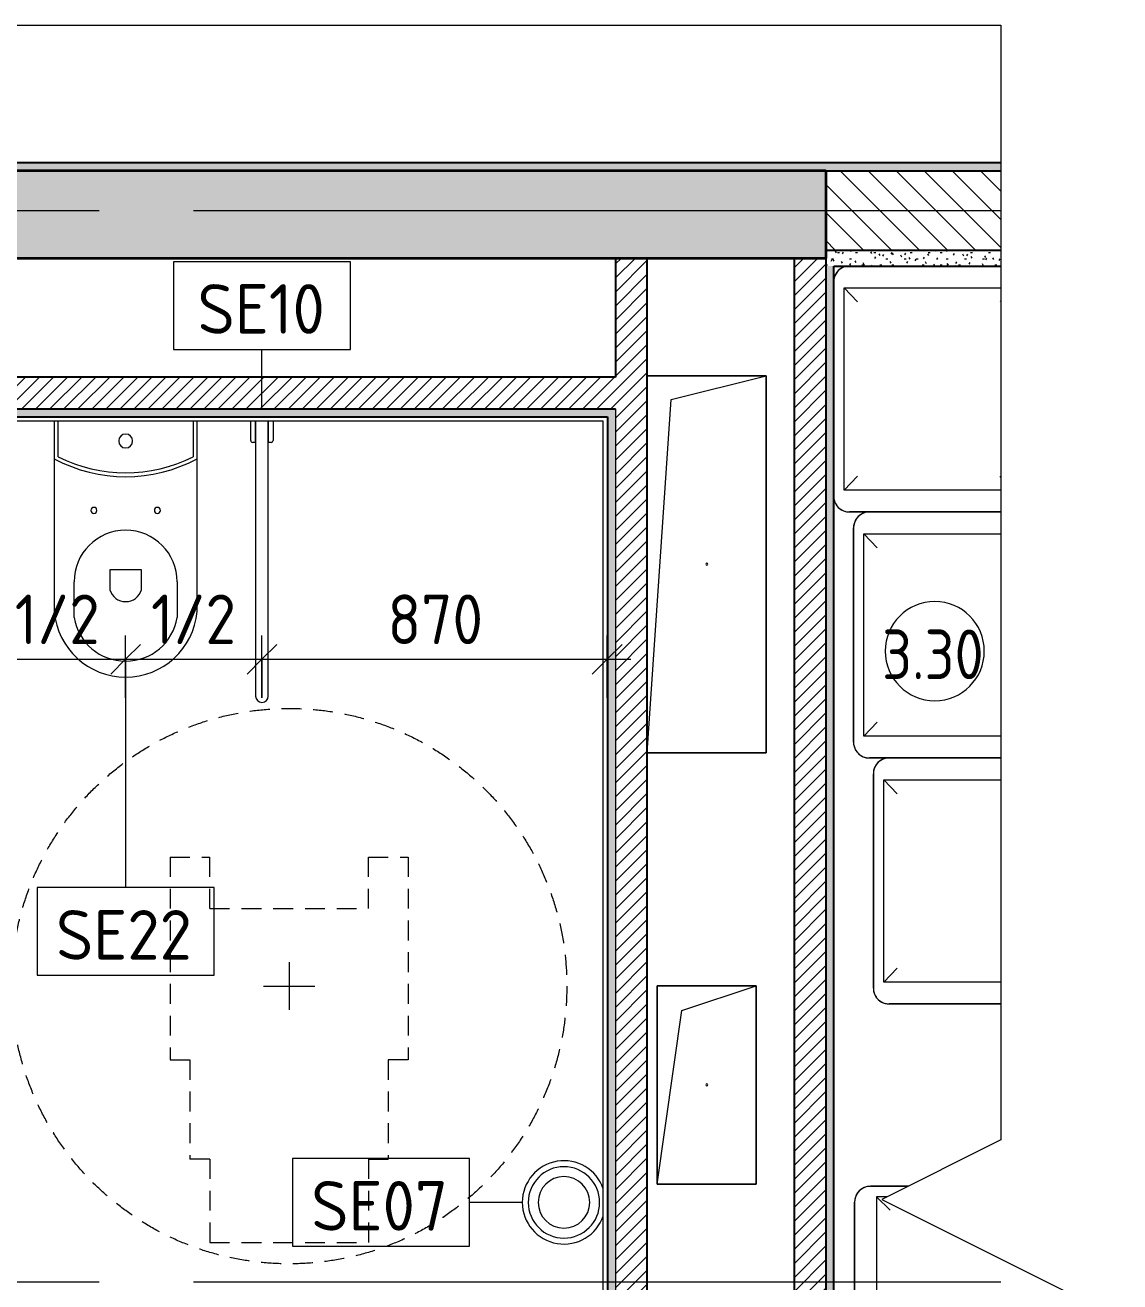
# Model space of a CAD drawing. Header units: millimetres. Extents: x 63482 to 319368, y -8553 to 29000.
# Drawn here: x 316608 to 319368, y 7800 to 10967 of the extents above; entities that cross this region are included whole.
import ezdxf

# ---------------------------------------------------------------- set-up
doc = ezdxf.new("R2010")
doc.units = ezdxf.units.MM
doc.linetypes.add('200_ШТРИХ__ш1_п0_6_', pattern=[80, 50, -30])
doc.linetypes.add('Осевая', pattern=[1587.5, 317.5, -238.125, 793.75, -238.125])
for name, color, linetype, lineweight in [('A-ANNO-DIMS', 7, 'Continuous', 9), ('A-ANNO-DIMS-50', 7, 'Continuous', 9), ('A-AREA-IDEN', 7, 'Continuous', 9), ('A-DETL-GENF', 7, 'Continuous', 9), ('A-DETL-MBND', 7, '200_ШТРИХ__ш1_п0_6_', 9), ('A-GENM', 7, 'Continuous', 9), ('A-WALL', 7, 'Continuous', 9), ('I-FURN', 7, 'Continuous', 9), ('I-FURN-2', 7, '200_ШТРИХ__ш1_п0_6_', 15), ('I-FURN-3', 7, '200_ШТРИХ__ш1_п0_6_', 9), ('I-WALL', 7, 'Continuous', 9), ('P-SANR-FIXT-IDEN', 7, 'Continuous', 9), ('Оси', 7, 'Continuous', 9), ('Оси-2', 7, 'Осевая', 9)]:
    doc.layers.add(name, color=color, linetype=linetype, lineweight=lineweight)
for name, color, linetype, lineweight, true_color in [('A-GENM-1', 7, 'Continuous', 9, 0x4994b4), ('A-WALL-1', 7, 'Continuous', 25, 0x3c3c3c), ('A-WALL-3', 7, 'Continuous', 35, 0x3c3c3c), ('A-WALL-FNSH-1', 7, 'Continuous', 15, 0x3c3c3c), ('P-SANR-FIXT-1', 7, 'Continuous', 15, 0x4994b4)]:
    doc.layers.add(name, color=color, linetype=linetype, lineweight=lineweight, true_color=true_color)
doc.styles.add('GOST Common', font='GOST_Common.ttf', dxfattribs={"height": 125})
doc.styles.add('GOST Common_2', font='GOST_Common.ttf', dxfattribs={"width": 0.9, "height": 125})
doc.styles.add('ISOCPEUR', font='isocpeur.ttf', dxfattribs={"width": 0.9, "height": 125})
doc.dimstyles.new('ISO-2_5_0_9К_БОЛЬШОЙ', dxfattribs={"dimscale": 304.8, "dimtxt": 124.497647, "dimasz": 0.246063, "dimexe": 0.19685, "dimexo": 0.492126, "dimgap": 0, "dimtad": 1, "dimdec": 0, "dimrnd": 10, "dimzin": 0, "dimdsep": 46, "dimtxsty": 'ISOCPEUR', "dimblk1": 'OBLIQUE', "dimblk2": 'OBLIQUE', "dimsah": 1, "dimcen": 0.09, "dimdle": 0.19685, "dimazin": 0, "dimtfac": 1, "dimtdec": 4, "dimtix": 1, "dimtmove": 0, "dimatfit": 3, "dimfxl": 1, "dimtvp": 1, "dimtolj": 1, "dimtzin": 0, "dimarcsym": 2})
pattern_1 = [(45, (199296.17, 0), (-17.6776695, 17.6776695), [])]
pattern_2 = [(0, (199296.17, 0), (60.96, 15.24), [5.029, -40.691, 5.029, -40.691, -243.84]), (0, (199296.17, 0), (60.96, 15.24), [-91.44, 5.029, -86.411, 5.029, -40.691, -106.68]), (0, (199296.17, 0), (60.96, 15.24), [-228.6, 5.029, -25.451, 5.029, -71.171]), (120, (199319.03, 7.62), (-43.6782272, 45.1729086), [5.029, -40.691, 5.029, -40.691, -243.84]), (120, (199319.03, 7.62), (-43.6782272, 45.1729086), [-91.44, 5.029, -86.411, 5.029, -40.691, -106.68]), (120, (199319.03, 7.62), (-43.6782272, 45.1729086), [-228.6, 5.029, -25.451, 5.029, -71.171]), (240, (199326.65, 38.1), (-17.2817728, -60.4129086), [5.029, -40.691, 5.029, -40.691, -243.84]), (240, (199326.65, 38.1), (-17.2817728, -60.4129086), [-91.44, 5.029, -86.411, 5.029, -40.691, -106.68]), (240, (199326.65, 38.1), (-17.2817728, -60.4129086), [-228.6, 5.029, -25.451, 5.029, -71.171])]

# ---------------------------------------------------------------- blocks, each defined once
blk = doc.blocks.new('GM_Отверстие прямоугольное _в плите_ - Отверстие-21993933-Фрагмент 3_3')
at = {"layer": 'A-GENM'}
for p, q in [((-150, 475), (150, 475)), ((150, 475), (-150, 475)), ((-90, 415), (150, 475)), ((150, 475), (150, -475)), ((150, -475), (150, 475)), ((-150, -475), (-90, 415)), ((150, -475), (-150, -475)), ((-150, -475), (150, -475))]:
    blk.add_line(p, q, dxfattribs=at)
for start, end in [(360, 180), (180, 360)]:
    blk.add_arc((0, 0), 2.5, start, end, dxfattribs=at)
blk = doc.blocks.new('GM_Отверстие прямоугольное _в плите_ - Отверстие-21609826-Фрагмент 3_3')
at = {"layer": 'A-GENM'}
for p, q in [((-125, -250), (-125, 250)), ((-125, 250), (125, 250)), ((125, 250), (-125, 250)), ((-125, 250), (-125, -250)), ((-62.5, 187.5), (125, 250)), ((125, 250), (125, -250)), ((125, -250), (125, 250)), ((-125, -250), (-62.5, 187.5)), ((125, -250), (-125, -250)), ((-125, -250), (125, -250))]:
    blk.add_line(p, q, dxfattribs=at)
for start, end in [(360, 180), (180, 360)]:
    blk.add_arc((0, 0), 2.5, start, end, dxfattribs=at)
blk = doc.blocks.new('FRT_2D_Символ _разворот МГН_1 - D1_4_Символ доступности разворота МГН _360__-18618045-Фрагмент 3_3')
at = {"layer": 'I-FURN'}
for p, q in [((0, 60.4), (0, -59.6)), ((-65, 0), (65, 0))]:
    blk.add_line(p, q, dxfattribs=at)
at = {"layer": 'I-FURN-2'}
for p, q in [((-300, 325.4), (-300, -185.8)), ((-300, 325.4), (-200, 325.4)), ((-200, 195.4), (-200, 325.4)), ((200, 325.4), (300, 325.4)), ((200, 195.4), (200, 325.4)), ((300, 325.4), (300, -185.8)), ((-200, 195.4), (200, 195.4)), ((-300, -185.8), (-250, -185.8)), ((-250, -185.8), (-250, -435.8)), ((300, -185.8), (250, -185.8)), ((250, -185.8), (250, -435.8)), ((-200, -435.8), (-250, -435.8)), ((-200, -435.8), (-200, -645.8)), ((200, -435.8), (250, -435.8)), ((200, -435.8), (200, -645.8)), ((-200, -645.8), (200, -645.8))]:
    blk.add_line(p, q, dxfattribs=at)
at = {"layer": 'I-FURN-3'}
blk.add_circle((0, 0), 700, dxfattribs=at)
blk = doc.blocks.new('Bed - Small Sizes - 1_118-25585773-Фрагмент 3_3')
at = {"layer": 'I-FURN'}
for p, q in [((-197.9, 0), (-292.7, 0)), ((-292.7, 0), (-197.9, 0)), ((-197.9, 0), (-292.7, 0)), ((-292.7, 0), (-197.9, 0)), ((-277.5, -26.2), (-242.7, -60)), ((-250.4, -26.2), (-277.5, -26.2)), ((-277.5, -26.2), (-277.5, -446.2)), ((-250.4, -26.2), (-277.5, -26.2)), ((-277.5, -26.2), (-277.5, -446.2)), ((-332.7, -40), (-332.7, -460)), ((-332.7, -460), (-332.7, -40)), ((-332.7, -40), (-332.7, -460)), ((-332.7, -460), (-332.7, -40)), ((232.5, -384.8), (232.5, -281)), ((232.5, -384.8), (232.5, -281)), ((287.3, -357.4), (287.3, -308.4)), ((287.3, -308.4), (287.3, -357.4)), ((287.3, -357.4), (287.3, -308.4)), ((287.3, -308.4), (287.3, -357.4)), ((-277.5, -446.2), (-242.7, -420)), ((-332.7, -460), (-212.7, -460)), ((-212.7, -460), (-332.7, -460)), ((-332.7, -460), (-332.7, -1510)), ((-332.7, -1510), (-332.7, -460)), ((-332.7, -460), (-212.7, -460)), ((-277.5, -446.2), (109.6, -446.2)), ((-277.5, -446.2), (109.6, -446.2)), ((-212.7, -460), (82.1, -460)), ((82.1, -460), (-212.7, -460)), ((82.1, -460), (-212.7, -460)), ((-212.7, -460), (36.3, -558.4)), ((36.3, -558.4), (-212.7, -460)), ((-212.7, -460), (82.1, -460)), ((-212.7, -460), (36.3, -558.4)), ((-212.7, -460), (82.1, -460)), ((-292.7, -1550), (36.3, -1550)), ((36.3, -1550), (-292.7, -1550))]:
    blk.add_line(p, q, dxfattribs=at)
for centre, start, end in [((-292.7, -40), 90, 180), ((-292.7, -40), 90, 105), ((-292.7, -40), 90, 180), ((-292.7, -40), 105, 180), ((-292.7, -40), 150, 180), ((-292.7, -40), 135, 150), ((-292.7, -40), 105, 135), ((-292.7, -40), 90, 105), ((-292.7, -1510), 180, 270), ((-292.7, -1510), 180, 195), ((-292.7, -1510), 195, 255), ((-292.7, -1510), 255, 270)]:
    blk.add_arc(centre, 40, start, end, dxfattribs=at)
blk = doc.blocks.new('Bed - Small Sizes - 1_118-25586206-Фрагмент 3_3')
at = {"layer": 'I-FURN'}
for p, q in [((-332.7, 40), (-332.7, 421.6)), ((-277.5, 26.2), (-277.5, 421.6)), ((-277.5, 26.2), (-277.5, 421.6)), ((-244.8, 421.6), (-242.7, 420)), ((199.4, 421.6), (197.3, 420)), ((232.5, 421.6), (232.5, 26.2)), ((232.5, 421.6), (232.5, 26.2)), ((287.3, 40), (287.3, 421.6)), ((287.3, 421.6), (287.3, 90)), ((287.3, 90), (287.3, 421.6)), ((287.3, 421.6), (287.3, 90)), ((287.3, 90), (287.3, 40)), ((287.3, 40), (287.3, 90)), ((287.3, 90), (287.3, 40)), ((-277.5, 26.2), (-242.7, 60)), ((232.5, 26.2), (197.3, 60)), ((232.5, 26.2), (-277.5, 26.2)), ((232.5, 26.2), (-277.5, 26.2))]:
    blk.add_line(p, q, dxfattribs=at)
for centre, start, end in [((-292.7, 40), 180, 270), ((-292.7, 40), 180, 195), ((-292.7, 40), 180, 195), ((-292.7, 40), 180, 270), ((247.3, 40), 270, 360), ((247.3, 40), 270, 360), ((247.3, 40), 300, 360), ((247.3, 40), 330, 0), ((-292.7, 40), 195, 210), ((-292.7, 40), 195, 210), ((-292.7, 40), 210, 225), ((-292.7, 40), 210, 270), ((-292.7, 40), 225, 240), ((-292.7, 40), 240, 255), ((-292.7, 40), 255, 270), ((247.3, 40), 270, 300), ((247.3, 40), 270, 285), ((247.3, 40), 285, 315), ((247.3, 40), 315, 330)]:
    blk.add_arc(centre, 40, start, end, dxfattribs=at)
blk = doc.blocks.new('Bed - Small Sizes - Single 5-25586207-Фрагмент 3_3')
at = {"layer": 'I-FURN'}
for p, q in [((-332.7, 371.6), (-332.7, 40)), ((-332.7, 40), (-332.7, 371.6)), ((-332.7, 371.6), (-332.7, 40)), ((-332.7, 40), (-332.7, 371.6)), ((-277.5, 26.2), (-277.5, 371.6)), ((-277.5, 26.2), (-277.5, 371.6)), ((232.5, 371.6), (232.5, 26.2)), ((232.5, 371.6), (232.5, 26.2)), ((287.3, 40), (287.3, 371.6)), ((287.3, 371.6), (287.3, 90)), ((287.3, 90), (287.3, 371.6)), ((287.3, 371.6), (287.3, 90)), ((287.3, 90), (287.3, 40)), ((287.3, 40), (287.3, 90)), ((287.3, 90), (287.3, 40)), ((-277.5, 26.2), (-242.7, 60)), ((232.5, 26.2), (197.3, 60)), ((-292.7, 0), (247.3, 0)), ((247.3, 0), (-292.7, 0)), ((232.5, 26.2), (-277.5, 26.2)), ((232.5, 26.2), (-277.5, 26.2)), ((-292.7, 0), (247.3, 0)), ((247.3, 0), (-292.7, 0))]:
    blk.add_line(p, q, dxfattribs=at)
for centre, start, end in [((-292.7, 40), 180, 270), ((-292.7, 40), 180, 195), ((-292.7, 40), 180, 195), ((-292.7, 40), 180, 270), ((247.3, 40), 270, 360), ((247.3, 40), 270, 360), ((247.3, 40), 330, 360), ((247.3, 40), 345, 0), ((-292.7, 40), 195, 270), ((-292.7, 40), 195, 255), ((-292.7, 40), 255, 270), ((247.3, 40), 270, 285), ((247.3, 40), 270, 285), ((247.3, 40), 285, 300), ((247.3, 40), 285, 300), ((247.3, 40), 300, 315), ((247.3, 40), 300, 315), ((247.3, 40), 315, 330), ((247.3, 40), 315, 330), ((247.3, 40), 330, 345)]:
    blk.add_arc(centre, 40, start, end, dxfattribs=at)
blk = doc.blocks.new('Bed - Small Sizes - Single 6-25586208-Фрагмент 3_3')
at = {"layer": 'I-FURN'}
for p, q in [((-332.7, 321.6), (-332.7, 40)), ((-332.7, 40), (-332.7, 321.6)), ((-332.7, 321.6), (-332.7, 40)), ((-332.7, 40), (-332.7, 321.6)), ((-277.5, 26.2), (-277.5, 321.6)), ((-277.5, 26.2), (-277.5, 321.6)), ((232.5, 321.6), (232.5, 26.2)), ((232.5, 321.6), (232.5, 26.2)), ((287.3, 40), (287.3, 321.6)), ((287.3, 321.6), (287.3, 40)), ((287.3, 40), (287.3, 321.6)), ((287.3, 321.6), (287.3, 40)), ((-277.5, 26.2), (-242.7, 60)), ((232.5, 26.2), (197.3, 60)), ((-292.7, 0), (247.3, 0)), ((247.3, 0), (-292.7, 0)), ((232.5, 26.2), (-277.5, 26.2)), ((232.5, 26.2), (-277.5, 26.2)), ((-292.7, 0), (247.3, 0)), ((247.3, 0), (-292.7, 0))]:
    blk.add_line(p, q, dxfattribs=at)
for centre, start, end in [((-292.7, 40), 180, 270), ((-292.7, 40), 180, 195), ((-292.7, 40), 180, 210), ((-292.7, 40), 180, 270), ((247.3, 40), 270, 360), ((247.3, 40), 270, 360), ((247.3, 40), 345, 0), ((247.3, 40), 345, 360), ((-292.7, 40), 195, 240), ((-292.7, 40), 210, 270), ((-292.7, 40), 240, 270), ((247.3, 40), 270, 345), ((247.3, 40), 270, 300), ((247.3, 40), 300, 330), ((247.3, 40), 330, 345)]:
    blk.add_arc(centre, 40, start, end, dxfattribs=at)
blk = doc.blocks.new('132_МГН_Поручень для унитаза_тип откидной - ПР 1Р-18611699-Фрагмент 3_3')
at = {"layer": 'A-GENM-1'}
for p, q in [((-16, 722), (-16, 29.2)), ((16, 29.2), (16, 722)), ((-28.2, 29.2), (-28.2, 78)), ((-23.2, 83), (-17, 83)), ((-17, 83), (-17, 29.2)), ((17, 83), (23.2, 83)), ((17, 29.2), (17, 83)), ((28.2, 78), (28.2, 29.2))]:
    blk.add_line(p, q, dxfattribs=at)
for centre, radius, start, end in [((0, 722), 16, 90, 180), ((0, 722), 16, 0, 90), ((-23.2, 78), 5, 90, 180), ((23.2, 78), 5, 0, 90)]:
    blk.add_arc(centre, radius, start, end, dxfattribs=at)
blk = doc.blocks.new('WC Seat_2 with Cistern-Wall Based - SE22-33487382-Фрагмент 3_3')
at = {"layer": 'P-SANR-FIXT-1'}
for p, q in [((-55, 485.5), (-55, 100.5)), ((-5, 410.5), (-5, 500.5)), ((255, 500.5), (255, 410.5)), ((305, 100.5), (305, 485.5)), ((85, 430.5), (85, 380.5)), ((165, 380.5), (165, 430.5)), ((85, 380.5), (165, 380.5)), ((-55, 100.5), (-55, 5.5)), ((-45, 5.5), (-45, 95.6)), ((295, 95.6), (295, 5.5)), ((305, 5.5), (305, 100.5))]:
    blk.add_line(p, q, dxfattribs=at)
for centre, radius, start, end in [((125, 469.8), 180.7, 4.9791, 175.0209), ((125, 478.7), 131.8, 9.5273, 170.4727), ((125, 418.8), 41.7, 16.2602, 163.7398), ((125, 410.5), 130, 180, 360), ((45, 230.5), 7.5, 0, 180), ((45, 230.5), 7.5, 180, 360), ((205, 230.5), 7.5, 0, 180), ((205, 230.5), 7.5, 180, 360), ((125, -237), 382.5, 61.9275, 118.0725), ((125, -247), 382.5, 63.6122, 116.3878), ((125, 55.5), 17.5, 0, 180), ((125, 55.5), 17.5, 180, 360)]:
    blk.add_arc(centre, radius, start, end, dxfattribs=at)
blk = doc.blocks.new('мусорная корзина - Round_ Metal-V388-Фрагмент 3_3')
at = {"layer": 'P-SANR-FIXT-1'}
for radius, start, end in [(105, 19.0807, 180), (90, 360, 180), (65, 0, 180), (105, 180, 340.9193), (90, 180, 360), (65, 180, 360)]:
    blk.add_arc((0, 0), radius, start, end, dxfattribs=at)
blk = doc.blocks.new('DET_L_Линия разрыва - М100-31033067-Фрагмент 3_3')
at = {"layer": 'A-DETL-GENF'}
for p, q in [((2959.8, -300), (3259.8, 300)), ((0, 0), (2809.8, 0)), ((2809.8, 0), (2959.8, -300))]:
    blk.add_line(p, q, dxfattribs=at)
blk = doc.blocks.new('DET_L_Линия разрыва - М100-30911547-Фрагмент 3_3')
at = {"layer": 'A-DETL-GENF'}
blk.add_line((4383.9, 0), (0, 0), dxfattribs=at)
blk = doc.blocks.new('М_сантехническая_рамка1 - В рамке-30590747-Фрагмент 3_3')
at = {"layer": 'P-SANR-FIXT-IDEN'}
for p, q in [((4.293, 2.24), (-4.639, 2.24)), ((-4.639, 2.24), (-4.639, -2.178)), ((4.293, -2.178), (4.293, 2.24)), ((-4.639, -2.178), (4.293, -2.178))]:
    blk.add_line(p, q, dxfattribs=at)
blk = doc.blocks.new('DIMBLOCK98-Фрагмент 3_3')
at = {"layer": 'A-ANNO-DIMS-50'}
for p, q in [((317204.7, 9271.7), (317204.7, 9428.7)), ((318075.2, 9271.7), (318075.2, 9428.7)), ((317144.7, 9368.7), (318135.2, 9368.7)), ((317204.7, 9368.7), (317204.7, 9271.7)), ((318075.2, 9368.7), (318075.2, 9271.7))]:
    blk.add_line(p, q, dxfattribs=at)
at = {"layer": 'A-ANNO-DIMS-50', "lineweight": 20}
for p, q in [((317204.7, 9368.7), (317242.2, 9406.2)), ((318075.2, 9368.7), (318112.7, 9406.2)), ((317204.7, 9368.7), (317167.2, 9331.2)), ((318075.2, 9368.7), (318037.7, 9331.2))]:
    blk.add_line(p, q, dxfattribs=at)
at = {"layer": 'A-ANNO-DIMS-50', "color": 0, "insert": (317521.4, 9532), "char_height": 125, "width": 284.429, "attachment_point": 1, "line_spacing_factor": 1.149209, "style": 'ISOCPEUR'}
blk.add_mtext('870', dxfattribs=at)
blk = doc.blocks.new('_Oblique')
at = {"color": 0, "linetype": 'ByBlock', "lineweight": -2}
blk.add_line((-0.5, -0.5), (0.5, 0.5), dxfattribs=at)
blk = doc.blocks.new('DIMBLOCK99-Фрагмент 3_3')
at = {"layer": 'A-ANNO-DIMS-50'}
for p, q in [((316517.7, 9271.7), (316517.7, 9428.7)), ((316861.2, 9271.7), (316861.2, 9428.7)), ((316457.7, 9368.7), (316861.2, 9368.7)), ((316517.7, 9368.7), (316517.7, 9271.7)), ((316861.2, 9368.7), (316861.2, 9271.7))]:
    blk.add_line(p, q, dxfattribs=at)
at = {"layer": 'A-ANNO-DIMS-50', "lineweight": 20}
for p, q in [((316517.7, 9368.7), (316555.2, 9406.2)), ((316861.2, 9368.7), (316898.7, 9406.2)), ((316517.7, 9368.7), (316480.2, 9331.2)), ((316861.2, 9368.7), (316823.7, 9331.2))]:
    blk.add_line(p, q, dxfattribs=at)
at = {"layer": 'A-ANNO-DIMS-50', "color": 0, "insert": (316581.7, 9532), "char_height": 125, "width": 258.572, "attachment_point": 1, "line_spacing_factor": 1.149209, "style": 'ISOCPEUR'}
blk.add_mtext('1/2', dxfattribs=at)
blk = doc.blocks.new('DIMBLOCK100-Фрагмент 3_3')
at = {"layer": 'A-ANNO-DIMS-50'}
for p, q in [((316861.2, 9271.7), (316861.2, 9428.7)), ((317204.7, 9271.7), (317204.7, 9428.7)), ((316861.2, 9368.7), (317264.7, 9368.7)), ((316861.2, 9368.7), (316861.2, 9271.7)), ((317204.7, 9368.7), (317204.7, 9271.7))]:
    blk.add_line(p, q, dxfattribs=at)
at = {"layer": 'A-ANNO-DIMS-50', "lineweight": 20}
for p, q in [((316861.2, 9368.7), (316898.7, 9406.2)), ((317204.7, 9368.7), (317242.2, 9406.2)), ((316861.2, 9368.7), (316823.7, 9331.2)), ((317204.7, 9368.7), (317167.2, 9331.2))]:
    blk.add_line(p, q, dxfattribs=at)
at = {"layer": 'A-ANNO-DIMS-50', "color": 0, "insert": (316925.2, 9532), "char_height": 125, "width": 258.572, "attachment_point": 1, "line_spacing_factor": 1.149209, "style": 'ISOCPEUR'}
blk.add_mtext('1/2', dxfattribs=at)
blk = doc.blocks.new('Марка_Помещения - Номер-25198446-Фрагмент 3_3')
at = {"layer": 'A-AREA-IDEN'}
for start, end in [(360, 180), (180, 360)]:
    blk.add_arc((0, 0), 2.5, start, end, dxfattribs=at)

msp = doc.modelspace()

# ---------------------------------------------------------------- hatches: boundary and pattern name
at = {"layer": 'I-WALL'}
h = msp.add_hatch(dxfattribs=at)
h.set_pattern_fill('FP_10', color=256, style=0, pattern_type=2)
h.set_pattern_definition(pattern_2)
h.paths.add_polyline_path([(319067.7, 10600), (319067.7, 10620), (310476.2, 10620), (310476.2, 10608), (310506.2, 10608), (310506.2, 10600), (318129.9, 10600)])
h = msp.add_hatch(dxfattribs=at)
h.set_pattern_fill('FP_20', color=256, style=0, pattern_type=2)
h.set_pattern_definition([(135, (199296.17, 0), (-35.35534, -35.35534), [])])
h.paths.add_polyline_path([(319067.7, 10400), (319067.7, 10600), (318626.2, 10600), (318626.2, 10400)])
h.paths.add_polyline_path([(310547.6, 10400), (311226.2, 10400), (311226.2, 10600), (310476.2, 10600), (310476.2, 10400), (310506.2, 10400)])
h = msp.add_hatch(dxfattribs=at)
h.set_pattern_fill('FP_3', color=256, style=0, pattern_type=2)
h.set_pattern_definition([(45, (199296.17, 0), (-28.512667, 28.512667), []), (45, (199324.683, 0), (-28.512667, 28.512667), [50.403, -10.081, 1.676, -8.404])])
h.paths.add_polyline_path([(318129.9, 10380), (318626.2, 10380), (318626.2, 10600), (311226.2, 10600), (311226.2, 10380), (316866.2, 10380)])
h = msp.add_hatch(dxfattribs=at)
h.set_pattern_fill('FP_10', color=256, style=0, pattern_type=2)
h.set_pattern_definition(pattern_2)
h.paths.add_polyline_path([(318626.2, 10360), (319067.7, 10360), (319067.7, 10400), (318626.2, 10400), (318626.2, 10380)])
h = msp.add_hatch(dxfattribs=at)
h.set_pattern_fill('FP_9', color=256, style=0, pattern_type=2)
h.set_pattern_definition(pattern_1)
h.paths.add_polyline_path([(318096.2, 5400), (318176.2, 5400), (318176.2, 10380), (318096.2, 10380), (318096.2, 5420)])
h = msp.add_hatch(dxfattribs=at)
h.set_pattern_fill('FP_9', color=256, style=0, pattern_type=2)
h.set_pattern_definition(pattern_1)
h.paths.add_polyline_path([(318626.2, 5400), (318626.2, 10380), (318546.2, 10380), (318546.2, 5400)])
h = msp.add_hatch(dxfattribs=at)
h.set_pattern_fill('FP_10', color=256, style=0, pattern_type=2)
h.set_pattern_definition(pattern_2)
h.paths.add_polyline_path([(318626.2, 5180), (318646.2, 5180), (318646.2, 10360), (318626.2, 10360), (318626.2, 6025.1)])
h = msp.add_hatch(dxfattribs=at)
h.set_pattern_fill('FP_9', color=256, style=0, pattern_type=2)
h.set_pattern_definition(pattern_1)
h.paths.add_polyline_path([(318096.2, 10000), (318096.2, 10080), (311306.2, 10080), (311306.2, 10000), (316866.2, 10000)])
h = msp.add_hatch(dxfattribs=at)
h.set_pattern_fill('FP_10', color=256, style=0, pattern_type=2)
h.set_pattern_definition(pattern_2)
h.paths.add_polyline_path([(318076.2, 9980), (318096.2, 9980), (318096.2, 10000), (311306.2, 10000), (311306.2, 9980), (318075.2, 9980)])
h = msp.add_hatch(dxfattribs=at)
h.set_pattern_fill('FP_10', color=256, style=0, pattern_type=2)
h.set_pattern_definition(pattern_2)
h.paths.add_polyline_path([(318076.2, 5420), (318096.2, 5420), (318096.2, 9980), (318076.2, 9980), (318076.2, 5421)])

# ---------------------------------------------------------------- linework, layer by layer
at = {"layer": 'A-DETL-MBND'}
msp.add_line((319067.7, 10360), (318686.2, 10360), dxfattribs=at)
at = {"layer": 'A-WALL'}
msp.add_line((318096.2, 10000), (318096.2, 5400), dxfattribs=at)
at = {"layer": 'A-WALL-1'}
for p, q in [((319067.7, 10620), (310476.2, 10620)), ((310506.2, 10600), (319067.7, 10600)), ((318626.2, 10400), (319067.7, 10400)), ((318096.2, 10380), (318096.2, 10080)), ((318176.2, 5400), (318176.2, 10380)), ((318546.2, 10380), (318546.2, 5400)), ((318626.2, 10380), (318626.2, 4747.6)), ((318646.2, 10360), (319067.7, 10360)), ((318646.2, 5160), (318646.2, 10360)), ((318096.2, 10080), (311306.2, 10080)), ((311306.2, 10000), (318096.2, 10000)), ((311326.2, 9980), (318076.2, 9980)), ((318076.2, 9980), (318076.2, 5420))]:
    msp.add_line(p, q, dxfattribs=at)
at = {"layer": 'A-WALL-3'}
for p, q in [((318626.2, 10600), (311226.2, 10600)), ((318626.2, 10600), (318626.2, 10380)), ((311226.2, 10380), (318626.2, 10380))]:
    msp.add_line(p, q, dxfattribs=at)
at = {"layer": 'A-WALL-FNSH-1'}
for p, q in [((319067.7, 10621), (310476.2, 10621)), ((318647.2, 5159), (318647.2, 10359)), ((318647.2, 10359), (319067.7, 10359)), ((311327.2, 9979), (318075.2, 9979)), ((318075.2, 9979), (318075.2, 5421))]:
    msp.add_line(p, q, dxfattribs=at)
at = {"layer": 'I-WALL'}
for p, q in [((318065.2, 9969), (311337.2, 9969)), ((318065.2, 5431), (318065.2, 9969))]:
    msp.add_line(p, q, dxfattribs=at)
at = {"layer": 'P-SANR-FIXT-IDEN'}
for p, q in [((317204.7, 9998.2), (317204.7, 10150)), ((316861.2, 9323.9), (316861.2, 8793.2)), ((317861.2, 7999.8), (317728.1, 7999.8))]:
    msp.add_line(p, q, dxfattribs=at)
at = {"layer": 'Оси'}
for p, q in [((317817.7, 10500), (319067.7, 10500)), ((317817.7, 7800), (319067.7, 7800))]:
    msp.add_line(p, q, dxfattribs=at)
at = {"layer": 'Оси-2'}
for p, q in [((310126.7, 10500), (317817.7, 10500)), ((310126.7, 7800), (317817.7, 7800))]:
    msp.add_line(p, q, dxfattribs=at)

# ---------------------------------------------------------------- block references
at = {"layer": 'A-AREA-IDEN', "xscale": 49.99999999999998, "yscale": 49.99999999999998, "zscale": 49.99999999999998}
msp.add_blockref('Марка_Помещения - Номер-25198446-Фрагмент 3_3', (318901, 9389.4), dxfattribs=at)
at = {"layer": 'A-DETL-GENF'}
for name, rotation in [('DET_L_Линия разрыва - М100-30911547-Фрагмент 3_3', 180), ('DET_L_Линия разрыва - М100-31033067-Фрагмент 3_3', 269.9999999999999)]:
    msp.add_blockref(name, (319067.7, 10967.2), dxfattribs=dict(at, rotation=rotation))
at = {"layer": 'A-GENM'}
for name, p in [('GM_Отверстие прямоугольное _в плите_ - Отверстие-21993933-Фрагмент 3_3', (318326.2, 9608.3)), ('GM_Отверстие прямоугольное _в плите_ - Отверстие-21609826-Фрагмент 3_3', (318326.2, 8295.8))]:
    msp.add_blockref(name, p, dxfattribs=at)
at = {"layer": 'I-FURN', "rotation": 270}
for name, p in [('Bed - Small Sizes - 1_118-25586206-Фрагмент 3_3', (318646.2, 10027.3)), ('Bed - Small Sizes - Single 5-25586207-Фрагмент 3_3', (318696.2, 9407.3)), ('Bed - Small Sizes - Single 6-25586208-Фрагмент 3_3', (318746.2, 8787.3))]:
    msp.add_blockref(name, p, dxfattribs=at)
at = {"layer": 'I-FURN'}
for name, p in [('FRT_2D_Символ _разворот МГН_1 - D1_4_Символ доступности разворота МГН _360__-18618045-Фрагмент 3_3', (317273.4, 8544.9)), ('Bed - Small Sizes - 1_118-25585773-Фрагмент 3_3', (319031.5, 8040.3))]:
    msp.add_blockref(name, p, dxfattribs=at)
at = {"layer": 'P-SANR-FIXT-1', "rotation": 180}
for name, p in [('WC Seat_2 with Cistern-Wall Based - SE22-33487382-Фрагмент 3_3', (316986.2, 9974.5)), ('132_МГН_Поручень для унитаза_тип откидной - ПР 1Р-18611699-Фрагмент 3_3', (317204.7, 9998.2))]:
    msp.add_blockref(name, p, dxfattribs=at)
at = {"layer": 'P-SANR-FIXT-1'}
msp.add_blockref('мусорная корзина - Round_ Metal-V388-Фрагмент 3_3', (317966.2, 7999.8), dxfattribs=at)
at = {"layer": 'P-SANR-FIXT-IDEN', "xscale": 49.99999999999998, "yscale": 49.99999999999998, "zscale": 49.99999999999998}
for p in [(317213.4, 10258.8), (316869.9, 8681.2), (317513.4, 7998.3)]:
    msp.add_blockref('М_сантехническая_рамка1 - В рамке-30590747-Фрагмент 3_3', p, dxfattribs=at)

# ---------------------------------------------------------------- texts
at = {"layer": 'A-AREA-IDEN', "insert": (318768.2, 9443.7), "char_height": 125, "width": 331.899, "attachment_point": 1, "style": 'GOST Common_2'}
msp.add_mtext('3.30', dxfattribs=at)
at = {"layer": 'P-SANR-FIXT-IDEN', "char_height": 125, "attachment_point": 1, "style": 'GOST Common'}
for s, insert, width in [('SE10', (317042.3, 10314.3), 412.869), ('SE22', (316685.6, 8736.6), 444.937), ('SE07', (317329.1, 8053.7), 444.937)]:
    msp.add_mtext(s, dxfattribs=dict(at, insert=insert, width=width))

# ---------------------------------------------------------------- dimensions: what is measured, and where the dimension line sits
at = {"layer": 'A-ANNO-DIMS'}
for base, p1, p2, override, picture, middle in [((316861.2, 9368.7), (316517.7, 9421.7), (316861.2, 9421.7), {"dimpost": '<>', "dimfxl": 343.529483}, 'DIMBLOCK99-Фрагмент 3_3', (316689.4, 9431.2)), ((317204.7, 9368.7), (316861.2, 9421.7), (317204.7, 9421.7), {"dimpost": '<>', "dimfxl": 343.529592}, 'DIMBLOCK100-Фрагмент 3_3', (317033, 9431.2))]:
    dim = msp.add_linear_dim(base=base, p1=p1, p2=p2, text='1/2', dimstyle='ISO-2_5_0_9К_БОЛЬШОЙ', override=override, dxfattribs=at)
    dim.commit()
    dim.dimension.update_dxf_attribs({"geometry": picture, "text_midpoint": middle})
dim = msp.add_linear_dim(base=(318075.1707, 9368.6815), p1=(317204.7297, 9421.7145), p2=(318075.1707, 9421.7145), dimstyle='ISO-2_5_0_9К_БОЛЬШОЙ', override={"dimpost": '<>', "dimfxl": 870.440985}, dxfattribs=at)
dim.commit()
dim.dimension.update_dxf_attribs({"geometry": 'DIMBLOCK98-Фрагмент 3_3', "text_midpoint": (317639.9502, 9431.1815)})

doc.saveas('drawing.dxf')
